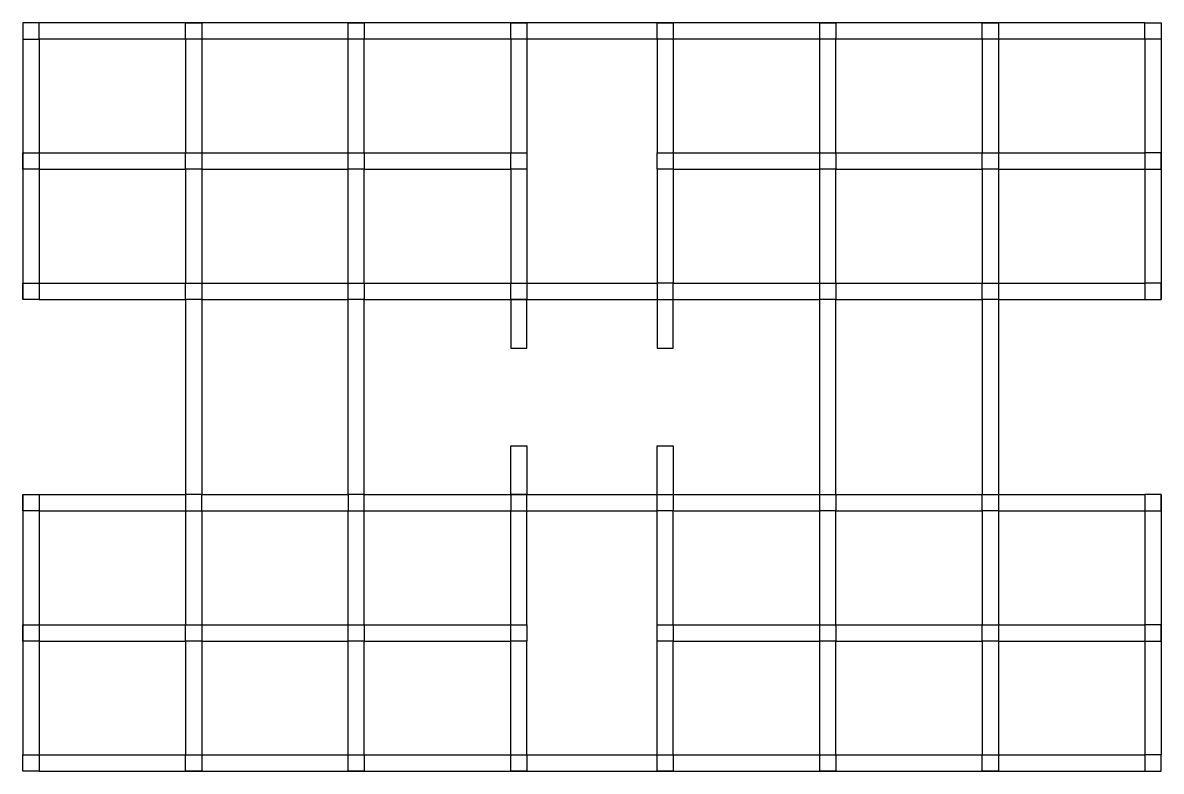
# Model space of a CAD drawing. Header units: centimetres. Extents: x -14293 to 15486, y -4634 to 4020.
# Drawn here: x -1712 to 1788, y -1721 to 579 of the extents above; entities that cross this region are included whole.
import ezdxf

# ---------------------------------------------------------------- set-up
doc = ezdxf.new("R2010")
doc.units = ezdxf.units.CM
doc.layers.add('beam', color=82, linetype='Continuous')
doc.layers.add('column', color=10, linetype='Continuous')

msp = doc.modelspace()

# ---------------------------------------------------------------- linework, layer by layer
at = {"layer": 'beam'}
for p, q in [((1738.42924, 579.04629), (-1661.57076, 579.04629)), ((-1711.57076, 529.04629), (-1711.57076, -270.95371)), ((-1211.57076, 529.04629), (-1661.57076, 529.04629)), ((-1661.57076, 529.04629), (-1661.57076, 179.04629)), ((-1211.57076, 529.04629), (-1211.57076, 179.04629)), ((-711.57076, 529.04629), (-1161.57076, 529.04629)), ((-1161.57076, 529.04629), (-1161.57076, 179.04629)), ((-711.57076, 179.04629), (-711.57076, 529.04629)), ((-211.57076, 529.04629), (-661.57076, 529.04629)), ((-661.57076, 179.04629), (-661.57076, 529.04629)), ((-211.57076, 529.04629), (-211.57076, 179.04629)), ((238.42924, 529.04629), (-161.57076, 529.04629)), ((-161.57076, 529.04629), (-161.57076, 179.04629)), ((238.42924, 529.04629), (238.42924, 179.04629)), ((738.42924, 529.04629), (288.42924, 529.04629)), ((288.42924, 529.04629), (288.42924, 179.04629)), ((738.42924, 179.04629), (738.42924, 529.04629)), ((1238.42924, 529.04629), (788.42924, 529.04629)), ((788.42924, 179.04629), (788.42924, 529.04629)), ((1238.42924, 529.04629), (1238.42924, 179.04629)), ((1738.42924, 529.04629), (1288.42924, 529.04629)), ((1288.42924, 529.04629), (1288.42924, 179.04629)), ((1738.42924, 529.04629), (1738.42924, 179.04629)), ((1788.42924, 529.04629), (1788.42924, -270.95371)), ((-1661.57076, 179.04629), (-1211.57076, 179.04629)), ((-1161.57076, 179.04629), (-711.57076, 179.04629)), ((-661.57076, 179.04629), (-211.57076, 179.04629)), ((288.42924, 179.04629), (738.42924, 179.04629)), ((788.42924, 179.04629), (1238.42924, 179.04629)), ((1288.42924, 179.04629), (1738.42924, 179.04629)), ((-1661.57076, 129.04629), (-1211.57076, 129.04629)), ((-1661.57076, 129.04629), (-1661.57076, -220.95371)), ((-1211.57076, 129.04629), (-1211.57076, -220.95371)), ((-1161.57076, 129.04629), (-711.57076, 129.04629)), ((-1161.57076, 129.04629), (-1161.57076, -220.95371)), ((-711.57076, -220.95371), (-711.57076, 129.04629)), ((-661.57076, 129.04629), (-211.57076, 129.04629)), ((-661.57076, -220.95371), (-661.57076, 129.04629)), ((-211.57076, 129.04629), (-211.57076, -220.95371)), ((-161.57076, 129.04629), (-161.57076, -220.95371)), ((238.42924, 129.04629), (238.42924, -220.95371)), ((288.42924, 129.04629), (738.42924, 129.04629)), ((288.42924, 129.04629), (288.42924, -220.95371)), ((738.42924, -220.95371), (738.42924, 129.04629)), ((788.42924, 129.04629), (1238.42924, 129.04629)), ((788.42924, -220.95371), (788.42924, 129.04629)), ((1238.42924, 129.04629), (1238.42924, -220.95371)), ((1288.42924, 129.04629), (1738.42924, 129.04629)), ((1288.42924, 129.04629), (1288.42924, -220.95371)), ((1738.42924, 129.04629), (1738.42924, -220.95371)), ((-1661.57076, -220.95371), (-1211.57076, -220.95371)), ((-1161.57076, -220.95371), (-711.57076, -220.95371)), ((-661.57076, -220.95371), (-211.57076, -220.95371)), ((-161.57076, -220.95371), (238.42924, -220.95371)), ((288.42924, -220.95371), (738.42924, -220.95371)), ((788.42924, -220.95371), (1238.42924, -220.95371)), ((1288.42924, -220.95371), (1738.42924, -220.95371)), ((-1661.57076, -270.95371), (-1211.57076, -270.95371)), ((-1211.57076, -270.95371), (-1211.57076, -870.95371)), ((-1161.57076, -270.95371), (-711.57076, -270.95371)), ((-1161.57076, -270.95371), (-1161.57076, -870.95371)), ((-711.57076, -870.95371), (-711.57076, -270.95371)), ((-661.57076, -270.95371), (738.42924, -270.95371)), ((-661.57076, -870.95371), (-661.57076, -270.95371)), ((-211.57076, -270.95371), (-211.57076, -420.95371)), ((-161.57076, -420.95371), (-161.57076, -270.95371)), ((238.42924, -270.95371), (238.42924, -420.95371)), ((288.42924, -420.95371), (288.42924, -270.95371)), ((738.42924, -870.95371), (738.42924, -270.95371)), ((788.42924, -270.95371), (1238.42924, -270.95371)), ((788.42924, -870.95371), (788.42924, -270.95371)), ((1238.42924, -270.95371), (1238.42924, -870.95371)), ((1288.42924, -270.95371), (1738.42924, -270.95371)), ((1288.42924, -270.95371), (1288.42924, -870.95371)), ((-211.57076, -420.95371), (-161.57076, -420.95371)), ((238.42924, -420.95371), (288.42924, -420.95371)), ((-211.57076, -870.95371), (-211.57076, -720.95371)), ((-211.57076, -720.95371), (-161.57076, -720.95371)), ((-161.57076, -720.95371), (-161.57076, -870.95371)), ((238.42924, -870.95371), (238.42924, -720.95371)), ((238.42924, -720.95371), (288.42924, -720.95371)), ((288.42924, -720.95371), (288.42924, -870.95371)), ((-1711.57076, -870.95371), (-1711.57076, -1670.95371)), ((-1661.57076, -870.95371), (-1211.57076, -870.95371)), ((-1161.57076, -870.95371), (-711.57076, -870.95371)), ((-661.57076, -870.95371), (738.42924, -870.95371)), ((788.42924, -870.95371), (1238.42924, -870.95371)), ((1288.42924, -870.95371), (1738.42924, -870.95371)), ((1788.42924, -870.95371), (1788.42924, -1670.95371)), ((-1661.57076, -920.95371), (-1211.57076, -920.95371)), ((-1661.57076, -920.95371), (-1661.57076, -1270.95371)), ((-1211.57076, -920.95371), (-1211.57076, -1270.95371)), ((-1161.57076, -920.95371), (-711.57076, -920.95371)), ((-1161.57076, -920.95371), (-1161.57076, -1270.95371)), ((-711.57076, -1270.95371), (-711.57076, -920.95371)), ((-661.57076, -920.95371), (-211.57076, -920.95371)), ((-661.57076, -1270.95371), (-661.57076, -920.95371)), ((-211.57076, -1270.95371), (-211.57076, -920.95371)), ((-161.57076, -1270.95371), (-161.57076, -920.95371)), ((-161.57076, -920.95371), (238.42924, -920.95371)), ((238.42924, -1270.95371), (238.42924, -920.95371)), ((288.42924, -920.95371), (738.42924, -920.95371)), ((288.42924, -1270.95371), (288.42924, -920.95371)), ((738.42924, -1270.95371), (738.42924, -920.95371)), ((788.42924, -920.95371), (1238.42924, -920.95371)), ((788.42924, -1270.95371), (788.42924, -920.95371)), ((1238.42924, -920.95371), (1238.42924, -1270.95371)), ((1288.42924, -920.95371), (1738.42924, -920.95371)), ((1288.42924, -920.95371), (1288.42924, -1270.95371)), ((1738.42924, -920.95371), (1738.42924, -1270.95371)), ((-1661.57076, -1270.95371), (-1211.57076, -1270.95371)), ((-1161.57076, -1270.95371), (-711.57076, -1270.95371)), ((-661.57076, -1270.95371), (-211.57076, -1270.95371)), ((288.42924, -1270.95371), (738.42924, -1270.95371)), ((788.42924, -1270.95371), (1238.42924, -1270.95371)), ((1288.42924, -1270.95371), (1738.42924, -1270.95371)), ((-1661.57076, -1320.95371), (-1211.57076, -1320.95371)), ((-1661.57076, -1320.95371), (-1661.57076, -1670.95371)), ((-1211.57076, -1320.95371), (-1211.57076, -1670.95371)), ((-1161.57076, -1320.95371), (-711.57076, -1320.95371)), ((-1161.57076, -1320.95371), (-1161.57076, -1670.95371)), ((-711.57076, -1670.95371), (-711.57076, -1320.95371)), ((-661.57076, -1320.95371), (-211.57076, -1320.95371)), ((-661.57076, -1670.95371), (-661.57076, -1320.95371)), ((-211.57076, -1670.95371), (-211.57076, -1320.95371)), ((-161.57076, -1670.95371), (-161.57076, -1320.95371)), ((238.42924, -1670.95371), (238.42924, -1320.95371)), ((288.42924, -1320.95371), (738.42924, -1320.95371)), ((288.42924, -1670.95371), (288.42924, -1320.95371)), ((738.42924, -1670.95371), (738.42924, -1320.95371)), ((788.42924, -1320.95371), (1238.42924, -1320.95371)), ((788.42924, -1670.95371), (788.42924, -1320.95371)), ((1238.42924, -1320.95371), (1238.42924, -1670.95371)), ((1288.42924, -1320.95371), (1738.42924, -1320.95371)), ((1288.42924, -1320.95371), (1288.42924, -1670.95371)), ((1738.42924, -1320.95371), (1738.42924, -1670.95371)), ((-1661.57076, -1670.95371), (-1211.57076, -1670.95371)), ((-1161.57076, -1670.95371), (-711.57076, -1670.95371)), ((-661.57076, -1670.95371), (-211.57076, -1670.95371)), ((-161.57076, -1670.95371), (238.42924, -1670.95371)), ((288.42924, -1670.95371), (738.42924, -1670.95371)), ((788.42924, -1670.95371), (1238.42924, -1670.95371)), ((1288.42924, -1670.95371), (1738.42924, -1670.95371)), ((-1661.57076, -1720.95371), (1738.42924, -1720.95371))]:
    msp.add_line(p, q, dxfattribs=at)
at = {"layer": 'column'}
for points in [[(-1711.57076, 529.04629), (-1661.57076, 529.04629), (-1661.57076, 579.04629), (-1711.57076, 579.04629)], [(-1211.57076, 579.04629), (-1161.57076, 579.04629), (-1161.57076, 529.04629), (-1211.57076, 529.04629)], [(-711.57076, 579.04629), (-661.57076, 579.04629), (-661.57076, 529.04629), (-711.57076, 529.04629)], [(-211.57076, 579.04629), (-161.57076, 579.04629), (-161.57076, 529.04629), (-211.57076, 529.04629)], [(238.42924, 579.04629), (288.42924, 579.04629), (288.42924, 529.04629), (238.42924, 529.04629)], [(738.42924, 579.04629), (788.42924, 579.04629), (788.42924, 529.04629), (738.42924, 529.04629)], [(1238.42924, 579.04629), (1288.42924, 579.04629), (1288.42924, 529.04629), (1238.42924, 529.04629)], [(1738.42924, 579.04629), (1788.42924, 579.04629), (1788.42924, 529.04629), (1738.42924, 529.04629)], [(-1711.57076, 179.04629), (-1661.57076, 179.04629), (-1661.57076, 129.04629), (-1711.57076, 129.04629)], [(-1211.57076, 179.04629), (-1161.57076, 179.04629), (-1161.57076, 129.04629), (-1211.57076, 129.04629)], [(-711.57076, 179.04629), (-661.57076, 179.04629), (-661.57076, 129.04629), (-711.57076, 129.04629)], [(-211.57076, 179.04629), (-161.57076, 179.04629), (-161.57076, 129.04629), (-211.57076, 129.04629)], [(238.42924, 179.04629), (288.42924, 179.04629), (288.42924, 129.04629), (238.42924, 129.04629)], [(738.42924, 179.04629), (788.42924, 179.04629), (788.42924, 129.04629), (738.42924, 129.04629)], [(1238.42924, 179.04629), (1288.42924, 179.04629), (1288.42924, 129.04629), (1238.42924, 129.04629)], [(1788.42924, 179.04629), (1738.42924, 179.04629), (1738.42924, 129.04629), (1788.42924, 129.04629)], [(-1711.57076, -220.95371), (-1661.57076, -220.95371), (-1661.57076, -270.95371), (-1711.57076, -270.95371)], [(-1211.57076, -220.95371), (-1161.57076, -220.95371), (-1161.57076, -270.95371), (-1211.57076, -270.95371)], [(-711.57076, -220.95371), (-661.57076, -220.95371), (-661.57076, -270.95371), (-711.57076, -270.95371)], [(-211.57076, -220.95371), (-161.57076, -220.95371), (-161.57076, -270.95371), (-211.57076, -270.95371)], [(288.42924, -220.95371), (238.42924, -220.95371), (238.42924, -270.95371), (288.42924, -270.95371)], [(738.42924, -220.95371), (788.42924, -220.95371), (788.42924, -270.95371), (738.42924, -270.95371)], [(1238.42924, -220.95371), (1288.42924, -220.95371), (1288.42924, -270.95371), (1238.42924, -270.95371)], [(1788.42924, -220.95371), (1738.42924, -220.95371), (1738.42924, -270.95371), (1788.42924, -270.95371)], [(-1711.57076, -870.95371), (-1661.57076, -870.95371), (-1661.57076, -920.95371), (-1711.57076, -920.95371)], [(-1211.57076, -920.95371), (-1161.57076, -920.95371), (-1161.57076, -870.95371), (-1211.57076, -870.95371)], [(-711.57076, -920.95371), (-661.57076, -920.95371), (-661.57076, -870.95371), (-711.57076, -870.95371)], [(-211.57076, -920.95371), (-161.57076, -920.95371), (-161.57076, -870.95371), (-211.57076, -870.95371)], [(238.42924, -870.95371), (288.42924, -870.95371), (288.42924, -920.95371), (238.42924, -920.95371)], [(738.42924, -870.95371), (788.42924, -870.95371), (788.42924, -920.95371), (738.42924, -920.95371)], [(1238.42924, -870.95371), (1288.42924, -870.95371), (1288.42924, -920.95371), (1238.42924, -920.95371)], [(1788.42924, -870.95371), (1738.42924, -870.95371), (1738.42924, -920.95371), (1788.42924, -920.95371)], [(-1711.57076, -1270.95371), (-1661.57076, -1270.95371), (-1661.57076, -1320.95371), (-1711.57076, -1320.95371)], [(-1211.57076, -1270.95371), (-1161.57076, -1270.95371), (-1161.57076, -1320.95371), (-1211.57076, -1320.95371)], [(-711.57076, -1270.95371), (-661.57076, -1270.95371), (-661.57076, -1320.95371), (-711.57076, -1320.95371)], [(-211.57076, -1270.95371), (-161.57076, -1270.95371), (-161.57076, -1320.95371), (-211.57076, -1320.95371)], [(238.42924, -1270.95371), (288.42924, -1270.95371), (288.42924, -1320.95371), (238.42924, -1320.95371)], [(738.42924, -1270.95371), (788.42924, -1270.95371), (788.42924, -1320.95371), (738.42924, -1320.95371)], [(1238.42924, -1270.95371), (1288.42924, -1270.95371), (1288.42924, -1320.95371), (1238.42924, -1320.95371)], [(1788.42924, -1270.95371), (1738.42924, -1270.95371), (1738.42924, -1320.95371), (1788.42924, -1320.95371)], [(-1711.57076, -1670.95371), (-1661.57076, -1670.95371), (-1661.57076, -1720.95371), (-1711.57076, -1720.95371)], [(-1211.57076, -1670.95371), (-1161.57076, -1670.95371), (-1161.57076, -1720.95371), (-1211.57076, -1720.95371)], [(-711.57076, -1670.95371), (-661.57076, -1670.95371), (-661.57076, -1720.95371), (-711.57076, -1720.95371)], [(-211.57076, -1670.95371), (-161.57076, -1670.95371), (-161.57076, -1720.95371), (-211.57076, -1720.95371)], [(238.42924, -1670.95371), (288.42924, -1670.95371), (288.42924, -1720.95371), (238.42924, -1720.95371)], [(738.42924, -1670.95371), (788.42924, -1670.95371), (788.42924, -1720.95371), (738.42924, -1720.95371)], [(1238.42924, -1670.95371), (1288.42924, -1670.95371), (1288.42924, -1720.95371), (1238.42924, -1720.95371)], [(1788.42924, -1670.95371), (1738.42924, -1670.95371), (1738.42924, -1720.95371), (1788.42924, -1720.95371)]]:
    msp.add_lwpolyline(points, close=True, dxfattribs=at)

doc.saveas('drawing.dxf')
